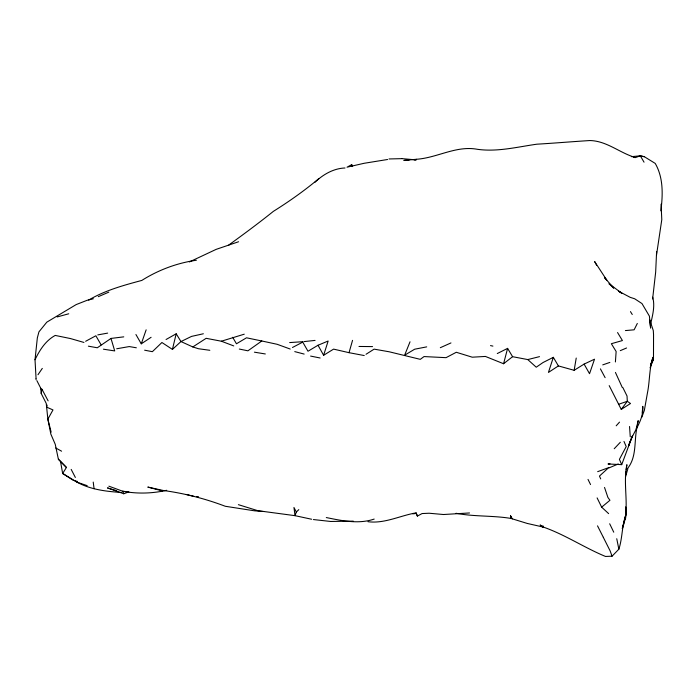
<?xml version="1.0" encoding="UTF-8"?>
<svg xmlns="http://www.w3.org/2000/svg" width="697" height="697" viewBox="0 0 697 697"><rect width="100%" height="100%" fill="white"/><g stroke="black" fill="none" stroke-linecap="round" stroke-linejoin="round"><path stroke-width="1.05" d="M93.381 298.752L87.09 300.302L76.182 304.58L46.804 322.162L38.945 331.842L37.333 337.914L35.016 359.748L36.061 378.323M625.375 519.718L626.281 513.21L625.706 506.919L625.645 515.588L622.282 528.526C630.463 508.191 622.43 485.818 626.899 464.69L626.237 469.804M615.407 361.952L616.139 351.506L611.356 343.708L622.412 340.554L617.559 332.539M632.231 436.418L628.642 445.679C632.597 432.192 643.854 421.127 642.8 406.368L642.19 413.06M660.852 210.825C662.917 194.96 663.509 177.726 655.215 163.412L644.359 156.712L640.299 155.797L635.498 157.557L633.416 157.435M652.619 298.978L655.668 272.083L656.609 251.591M625.575 474.918L625.967 471.852M121.827 492.491C106.519 491.498 90.784 489.703 77.114 482.211L77.297 481.418L73.298 480.311L62.66 473.481L66.424 467.46L58.374 459.218L55.255 444.329L50.846 434.109L47.858 419.141L46.246 403.424L41.228 393.535L41.89 389.196M656.522 255.015L661.793 219.625L661.061 204.169M637.65 424.691C633.477 439.197 637.607 455.969 627.588 468.436M497.283 353.545L507.608 348.369L512.583 356.69L527.777 359.574L536.237 367.206L543.015 362.536L553.331 357.326L558.402 365.916L574.145 370.307L576.227 358.049M469.517 512.966L443.501 514.517L429.117 513.236L422.077 513.558L417.398 516.085L416.065 512.861C400.043 515.649 384.517 523.856 367.946 521.713M637.467 424.281L638.199 420.631L636.161 428.96M650.597 324.21C652.54 315.419 655.215 306.079 652.697 297.183M47.152 405.096L46.699 407.153L52.981 409.932L47.858 419.141L51.142 432.14M144.627 350.19L152.373 351.68L161.913 342.506L172.42 349.406L176.193 333.785L166.06 339.509M625.645 515.588C621.82 526.514 622.456 538.241 618.858 549.192L612.053 556.197L605.519 556.459C584.339 547.711 565.136 534.721 543.503 527.132L540.14 524.989L543.007 527.307L542.841 525.834L543.503 527.132M366.038 354.268L374.123 349.136L389.248 351.793L420.291 359.347L424.037 356.568L446.045 357.666L456.3 352.273L472.235 357.195L485.417 356.437L503.574 363.738L507.608 348.369M87.177 485.652L77.114 482.211L77.297 481.418M292.479 347.489L302.742 342.114L307.996 351.236L318.032 345.25L323.617 355.278L333.593 349.119L349.04 352.682L352.543 340.354M625.47 476.966L627.849 468.776M650.754 364.479L653.019 357.282C649.099 368.844 649.874 381.067 647.443 392.916L644.359 410.341L641.832 417.233M323.617 355.278L328.148 341.016L318.032 345.25M553.331 357.326L548.434 372.433L558.402 365.916M135.932 334.516L141.264 343.83L146.152 329.829M298.786 509.646L296.338 512.007L295.031 515.667L257.82 510.692L238.374 504.663M632.588 435.494L621.707 464.646L608.002 463.975L610.032 463.836M650.057 367.842L653.481 359.112L653.551 334.612L653.298 330.596L649.752 319.914L650.606 328.087L649.395 316.124L641.981 303.57L634.679 298.778L630.227 297.349L618.457 291.137L621.837 293.28L608.986 283.679L613.656 288.088M612.053 556.197L610.154 550.944L603.297 537.291M410.028 341.8L404.635 355.2L414.671 349.206L426.712 346.871M651.277 363.703L653.481 359.112L650.528 365.428M637.319 323.443L634.122 329.812L625.409 330.578M35.016 359.748C39.616 350.147 45.593 340.659 55.211 335.423L70.51 338.568L83.936 342.445M37.986 374.725L42.299 368.399M609.187 385.615L621.254 409.409L627.3 401.289L627.03 396.018L622.857 387.576L622.264 387.436L615.434 372.442M616.192 425.806L619.52 422.121M614.223 448.737L620.347 442.247M314.852 182.361C322.92 174.564 333.575 168.378 344.998 167.986M172.42 349.406L180.967 341.556L191.518 336.407L203.358 333.767M608.629 513.628L601.659 507.163L609.945 500.289L607.897 497.423L604.526 487.447M503.574 363.738L512.583 356.69M123.778 336.851L110.989 338.428L97.319 347.777L88.38 346.174M228.816 244.995C243.933 234.044 258.848 223.023 273.363 211.365C289.246 201.407 304.476 190.664 318.808 178.641M176.193 333.785L180.967 341.556L192.816 346.94L206.155 338.315L221.367 341.216L233.739 345.921M141.264 343.83L151.101 337.296M290.231 349.049L277.171 344.301L261.802 340.981L247.923 350.818L239.315 349.049M621.254 409.409L630.515 403.511L627.3 401.289L618.648 404.269M574.145 370.307L584.103 364.095L594.524 359.19L589.531 373.705L584.103 364.095M88.693 300.05C105.064 290.37 123.587 285.308 141.822 280.421C158.35 270.009 177.021 262.987 196.388 260.242M85.653 341.277L95.864 335.771L101.109 344.858M189.392 261.933L216.209 249.343L238.574 241.754M450.959 342.933L440.321 347.698M98.277 296.678L108.828 292.139M620.286 350.652L626.559 347.986M608.943 467.931L618.317 463.958M597.66 471.669L608.699 467.617L599.464 476.068L600.709 478.909M123.726 493.764L128.875 491.882L122.838 491.272L123.726 493.764L107.443 487.9L116.721 490.705M221.367 341.216L244.255 334.185M602.748 364.88L609.858 362.423M77.071 482.219L62.66 473.481L60.604 461.98M512.347 518.856L511.363 518.498L510.535 515.867L512.347 518.856L527.15 523.412M374.184 519.073C358.598 524.414 341.922 520.72 326.301 517.557M57.189 316.943L68.733 313.781M387.602 159.491L364.122 163.29L347.01 167.193L351.602 164.71L352.638 166.121M527.777 359.574L539.513 356.637M97.789 334.9L107.66 333.114M116.687 348.77L129.259 346.566L136.359 347.786M122.838 491.272C137.396 493.981 152.286 493.546 166.714 490.296M416.518 159.264C437.289 157.862 456.178 145.281 477.541 149.324C497.519 152.085 517.218 146.962 536.873 144.192C554.559 143.155 572.237 141.639 589.923 140.541C606.921 140.916 619.79 153.035 635.498 157.557M303.866 341.617L315.079 340.406M412.781 513.82L415.935 513.506M631.369 156.668L639.802 155.875L644.359 156.712M416.457 159.282L403.851 160.423L408.991 160.197M289.647 342.575L302.498 341.722M414.14 159.979L416.196 159.892L402.134 158.655M389.013 158.96L401.733 158.655M353.292 521.138L330.726 521.469L313.415 519.553M358.99 346.461L372.564 346.601M194.411 496.499L186.343 494.469M196.467 496.612L198.532 496.734M263.605 511.52L254.492 510.814L225.27 506.266C205.258 498.677 184.461 493.345 163.211 490.47L147.808 487.081L162.671 491.002M456.065 513.288C474.343 516.817 493.04 515.379 511.363 518.498L510.553 515.858M209.832 350.295L198.479 348.735L192.816 346.94M103.409 349.188L114.717 350.922L110.989 338.428M254.414 352.177L265.322 353.963M349.04 352.682L364.235 355.548M310.601 356.08L320.132 357.997M261.802 340.981L246.494 337.801L236.457 343.778L232.685 337.296M490.514 345.607L492.91 346.104M311.637 519.248L295.031 515.667L293.951 507.477L296.338 512.007M527.516 523.499L542.806 526.976M294.753 351.619L304.153 354.076M108.871 486.175L122.742 491.246M55.786 448.014L61.589 451.194M58.374 459.218L66.424 467.46M613.63 287.957L604.447 277.511L606.808 280.194L594.654 261.575L596.606 265.252M630.454 311.603L632.266 314.495M640.299 155.797L644.037 162.174M352.212 165.79L351.602 164.71L352.185 166.557M600.413 368.87L605.127 377.661M42.02 389.309L48.119 400.853M71.19 469.395L75.354 477.445M36.897 380.658L41.698 390.111M597.521 525.852L603.193 537.073M597.102 497.893L601.659 507.163M588.015 479.397L590.542 484.546M609.675 523.769L613.752 532.203M621.707 464.646L619.406 459.358L626.202 446.585L623.981 441.445M416.065 512.861L417.398 516.085M616.749 538.72L618.858 549.192M93.224 482.08L94.078 488.745M35.965 378.593L36.078 379.743M40.722 388.22L41.228 393.535M629.548 426.494L630.262 436.845"/></g></svg>
